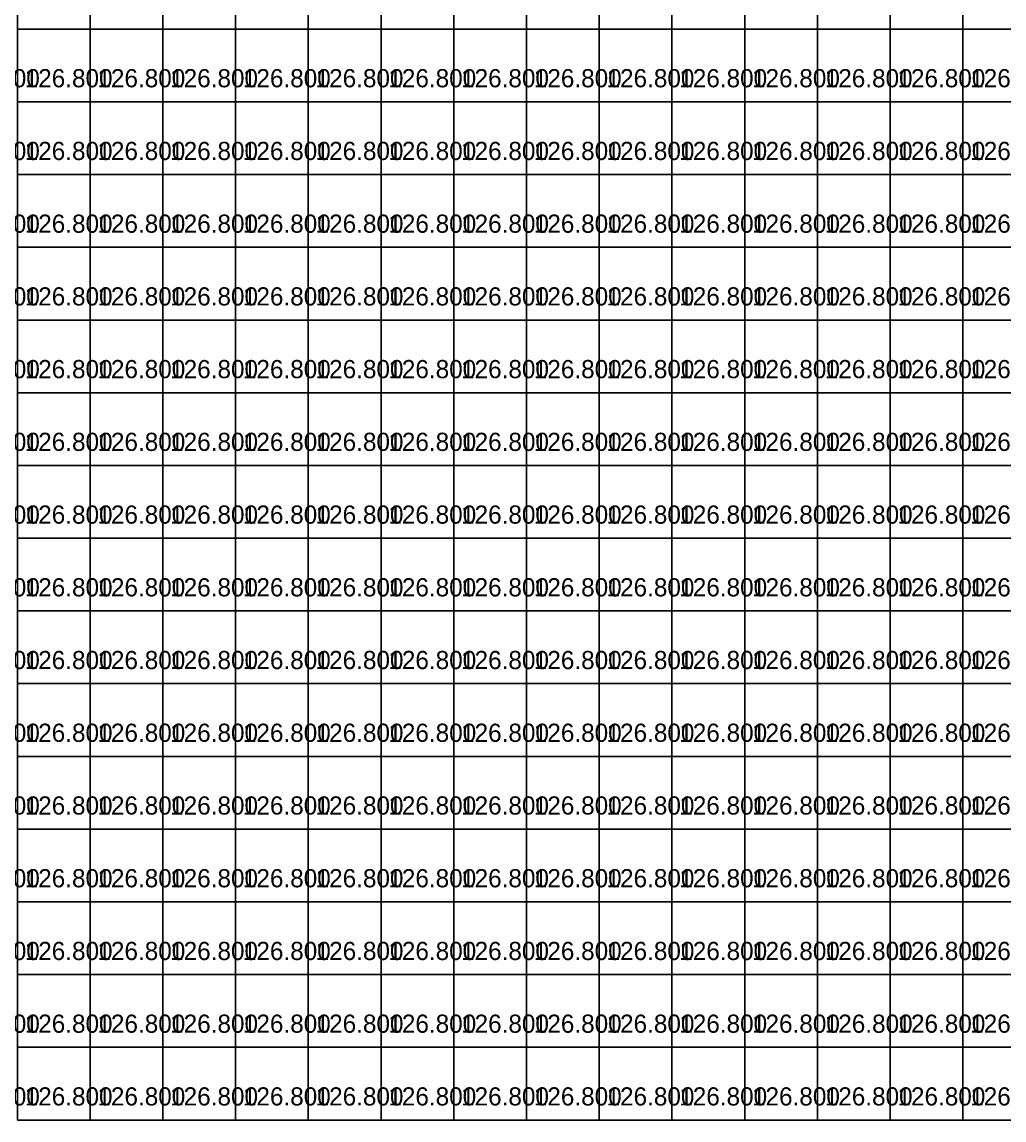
# Model space of a CAD drawing. Header units: metres. Extents: x 287857 to 287978, y 62957 to 63018.
# Drawn here: x 287883.99 to 287897.49, y 62956.83 to 62971.93 of the extents above; entities that cross this region are included whole.
import ezdxf

# ---------------------------------------------------------------- set-up
doc = ezdxf.new("R2010")
doc.units = ezdxf.units.M
doc.layers.add('ARCH-INTERP', color=7, linetype='Continuous', true_color=0x64748b)
doc.layers.add('ARCH-LEVEL-TXT', color=7, linetype='Continuous', true_color=0xa78bfa)

msp = doc.modelspace()

# ---------------------------------------------------------------- linework, layer by layer
at = {"layer": 'ARCH-INTERP'}
for points in [[(287883.925, 62971.831, 126.8), (287884.925, 62971.831, 126.8), (287884.925, 62972.831, 126.8), (287883.925, 62972.831, 126.8), (287883.925, 62971.831, 126.8)], [(287884.925, 62971.831, 126.8), (287885.925, 62971.831, 126.8), (287885.925, 62972.831, 126.8), (287884.925, 62972.831, 126.8), (287884.925, 62971.831, 126.8)], [(287885.925, 62971.831, 126.8), (287886.925, 62971.831, 126.8), (287886.925, 62972.831, 126.8), (287885.925, 62972.831, 126.8), (287885.925, 62971.831, 126.8)], [(287886.925, 62971.831, 126.8), (287887.925, 62971.831, 126.8), (287887.925, 62972.831, 126.8), (287886.925, 62972.831, 126.8), (287886.925, 62971.831, 126.8)], [(287887.925, 62971.831, 126.8), (287888.925, 62971.831, 126.8), (287888.925, 62972.831, 126.8), (287887.925, 62972.831, 126.8), (287887.925, 62971.831, 126.8)], [(287888.925, 62971.831, 126.8), (287889.925, 62971.831, 126.8), (287889.925, 62972.831, 126.8), (287888.925, 62972.831, 126.8), (287888.925, 62971.831, 126.8)], [(287889.925, 62971.831, 126.8), (287890.925, 62971.831, 126.8), (287890.925, 62972.831, 126.8), (287889.925, 62972.831, 126.8), (287889.925, 62971.831, 126.8)], [(287890.925, 62971.831, 126.8), (287891.925, 62971.831, 126.8), (287891.925, 62972.831, 126.8), (287890.925, 62972.831, 126.8), (287890.925, 62971.831, 126.8)], [(287891.925, 62971.831, 126.8), (287892.925, 62971.831, 126.8), (287892.925, 62972.831, 126.8), (287891.925, 62972.831, 126.8), (287891.925, 62971.831, 126.8)], [(287892.925, 62971.831, 126.8), (287893.925, 62971.831, 126.8), (287893.925, 62972.831, 126.8), (287892.925, 62972.831, 126.8), (287892.925, 62971.831, 126.8)], [(287893.925, 62971.831, 126.8), (287894.925, 62971.831, 126.8), (287894.925, 62972.831, 126.8), (287893.925, 62972.831, 126.8), (287893.925, 62971.831, 126.8)], [(287894.925, 62971.831, 126.8), (287895.925, 62971.831, 126.8), (287895.925, 62972.831, 126.8), (287894.925, 62972.831, 126.8), (287894.925, 62971.831, 126.8)], [(287895.925, 62971.831, 126.8), (287896.925, 62971.831, 126.8), (287896.925, 62972.831, 126.8), (287895.925, 62972.831, 126.8), (287895.925, 62971.831, 126.8)], [(287896.925, 62971.831, 126.8), (287897.925, 62971.831, 126.8), (287897.925, 62972.831, 126.8), (287896.925, 62972.831, 126.8), (287896.925, 62971.831, 126.8)], [(287883.925, 62970.831, 126.8), (287884.925, 62970.831, 126.8), (287884.925, 62971.831, 126.8), (287883.925, 62971.831, 126.8), (287883.925, 62970.831, 126.8)], [(287884.925, 62970.831, 126.8), (287885.925, 62970.831, 126.8), (287885.925, 62971.831, 126.8), (287884.925, 62971.831, 126.8), (287884.925, 62970.831, 126.8)], [(287885.925, 62970.831, 126.8), (287886.925, 62970.831, 126.8), (287886.925, 62971.831, 126.8), (287885.925, 62971.831, 126.8), (287885.925, 62970.831, 126.8)], [(287886.925, 62970.831, 126.8), (287887.925, 62970.831, 126.8), (287887.925, 62971.831, 126.8), (287886.925, 62971.831, 126.8), (287886.925, 62970.831, 126.8)], [(287887.925, 62970.831, 126.8), (287888.925, 62970.831, 126.8), (287888.925, 62971.831, 126.8), (287887.925, 62971.831, 126.8), (287887.925, 62970.831, 126.8)], [(287888.925, 62970.831, 126.8), (287889.925, 62970.831, 126.8), (287889.925, 62971.831, 126.8), (287888.925, 62971.831, 126.8), (287888.925, 62970.831, 126.8)], [(287889.925, 62970.831, 126.8), (287890.925, 62970.831, 126.8), (287890.925, 62971.831, 126.8), (287889.925, 62971.831, 126.8), (287889.925, 62970.831, 126.8)], [(287890.925, 62970.831, 126.8), (287891.925, 62970.831, 126.8), (287891.925, 62971.831, 126.8), (287890.925, 62971.831, 126.8), (287890.925, 62970.831, 126.8)], [(287891.925, 62970.831, 126.8), (287892.925, 62970.831, 126.8), (287892.925, 62971.831, 126.8), (287891.925, 62971.831, 126.8), (287891.925, 62970.831, 126.8)], [(287892.925, 62970.831, 126.8), (287893.925, 62970.831, 126.8), (287893.925, 62971.831, 126.8), (287892.925, 62971.831, 126.8), (287892.925, 62970.831, 126.8)], [(287893.925, 62970.831, 126.8), (287894.925, 62970.831, 126.8), (287894.925, 62971.831, 126.8), (287893.925, 62971.831, 126.8), (287893.925, 62970.831, 126.8)], [(287894.925, 62970.831, 126.8), (287895.925, 62970.831, 126.8), (287895.925, 62971.831, 126.8), (287894.925, 62971.831, 126.8), (287894.925, 62970.831, 126.8)], [(287895.925, 62970.831, 126.8), (287896.925, 62970.831, 126.8), (287896.925, 62971.831, 126.8), (287895.925, 62971.831, 126.8), (287895.925, 62970.831, 126.8)], [(287896.925, 62970.831, 126.8), (287897.925, 62970.831, 126.8), (287897.925, 62971.831, 126.8), (287896.925, 62971.831, 126.8), (287896.925, 62970.831, 126.8)], [(287883.925, 62969.831, 126.8), (287884.925, 62969.831, 126.8), (287884.925, 62970.831, 126.8), (287883.925, 62970.831, 126.8), (287883.925, 62969.831, 126.8)], [(287884.925, 62969.831, 126.8), (287885.925, 62969.831, 126.8), (287885.925, 62970.831, 126.8), (287884.925, 62970.831, 126.8), (287884.925, 62969.831, 126.8)], [(287885.925, 62969.831, 126.8), (287886.925, 62969.831, 126.8), (287886.925, 62970.831, 126.8), (287885.925, 62970.831, 126.8), (287885.925, 62969.831, 126.8)], [(287886.925, 62969.831, 126.8), (287887.925, 62969.831, 126.8), (287887.925, 62970.831, 126.8), (287886.925, 62970.831, 126.8), (287886.925, 62969.831, 126.8)], [(287887.925, 62969.831, 126.8), (287888.925, 62969.831, 126.8), (287888.925, 62970.831, 126.8), (287887.925, 62970.831, 126.8), (287887.925, 62969.831, 126.8)], [(287888.925, 62969.831, 126.8), (287889.925, 62969.831, 126.8), (287889.925, 62970.831, 126.8), (287888.925, 62970.831, 126.8), (287888.925, 62969.831, 126.8)], [(287889.925, 62969.831, 126.8), (287890.925, 62969.831, 126.8), (287890.925, 62970.831, 126.8), (287889.925, 62970.831, 126.8), (287889.925, 62969.831, 126.8)], [(287890.925, 62969.831, 126.8), (287891.925, 62969.831, 126.8), (287891.925, 62970.831, 126.8), (287890.925, 62970.831, 126.8), (287890.925, 62969.831, 126.8)], [(287891.925, 62969.831, 126.8), (287892.925, 62969.831, 126.8), (287892.925, 62970.831, 126.8), (287891.925, 62970.831, 126.8), (287891.925, 62969.831, 126.8)], [(287892.925, 62969.831, 126.8), (287893.925, 62969.831, 126.8), (287893.925, 62970.831, 126.8), (287892.925, 62970.831, 126.8), (287892.925, 62969.831, 126.8)], [(287893.925, 62969.831, 126.8), (287894.925, 62969.831, 126.8), (287894.925, 62970.831, 126.8), (287893.925, 62970.831, 126.8), (287893.925, 62969.831, 126.8)], [(287894.925, 62969.831, 126.8), (287895.925, 62969.831, 126.8), (287895.925, 62970.831, 126.8), (287894.925, 62970.831, 126.8), (287894.925, 62969.831, 126.8)], [(287895.925, 62969.831, 126.8), (287896.925, 62969.831, 126.8), (287896.925, 62970.831, 126.8), (287895.925, 62970.831, 126.8), (287895.925, 62969.831, 126.8)], [(287896.925, 62969.831, 126.8), (287897.925, 62969.831, 126.8), (287897.925, 62970.831, 126.8), (287896.925, 62970.831, 126.8), (287896.925, 62969.831, 126.8)], [(287883.925, 62968.831, 126.8), (287884.925, 62968.831, 126.8), (287884.925, 62969.831, 126.8), (287883.925, 62969.831, 126.8), (287883.925, 62968.831, 126.8)], [(287884.925, 62968.831, 126.8), (287885.925, 62968.831, 126.8), (287885.925, 62969.831, 126.8), (287884.925, 62969.831, 126.8), (287884.925, 62968.831, 126.8)], [(287885.925, 62968.831, 126.8), (287886.925, 62968.831, 126.8), (287886.925, 62969.831, 126.8), (287885.925, 62969.831, 126.8), (287885.925, 62968.831, 126.8)], [(287886.925, 62968.831, 126.8), (287887.925, 62968.831, 126.8), (287887.925, 62969.831, 126.8), (287886.925, 62969.831, 126.8), (287886.925, 62968.831, 126.8)], [(287887.925, 62968.831, 126.8), (287888.925, 62968.831, 126.8), (287888.925, 62969.831, 126.8), (287887.925, 62969.831, 126.8), (287887.925, 62968.831, 126.8)], [(287888.925, 62968.831, 126.8), (287889.925, 62968.831, 126.8), (287889.925, 62969.831, 126.8), (287888.925, 62969.831, 126.8), (287888.925, 62968.831, 126.8)], [(287889.925, 62968.831, 126.8), (287890.925, 62968.831, 126.8), (287890.925, 62969.831, 126.8), (287889.925, 62969.831, 126.8), (287889.925, 62968.831, 126.8)], [(287890.925, 62968.831, 126.8), (287891.925, 62968.831, 126.8), (287891.925, 62969.831, 126.8), (287890.925, 62969.831, 126.8), (287890.925, 62968.831, 126.8)], [(287891.925, 62968.831, 126.8), (287892.925, 62968.831, 126.8), (287892.925, 62969.831, 126.8), (287891.925, 62969.831, 126.8), (287891.925, 62968.831, 126.8)], [(287892.925, 62968.831, 126.8), (287893.925, 62968.831, 126.8), (287893.925, 62969.831, 126.8), (287892.925, 62969.831, 126.8), (287892.925, 62968.831, 126.8)], [(287893.925, 62968.831, 126.8), (287894.925, 62968.831, 126.8), (287894.925, 62969.831, 126.8), (287893.925, 62969.831, 126.8), (287893.925, 62968.831, 126.8)], [(287894.925, 62968.831, 126.8), (287895.925, 62968.831, 126.8), (287895.925, 62969.831, 126.8), (287894.925, 62969.831, 126.8), (287894.925, 62968.831, 126.8)], [(287895.925, 62968.831, 126.8), (287896.925, 62968.831, 126.8), (287896.925, 62969.831, 126.8), (287895.925, 62969.831, 126.8), (287895.925, 62968.831, 126.8)], [(287896.925, 62968.831, 126.8), (287897.925, 62968.831, 126.8), (287897.925, 62969.831, 126.8), (287896.925, 62969.831, 126.8), (287896.925, 62968.831, 126.8)], [(287883.925, 62967.831, 126.8), (287884.925, 62967.831, 126.8), (287884.925, 62968.831, 126.8), (287883.925, 62968.831, 126.8), (287883.925, 62967.831, 126.8)], [(287884.925, 62967.831, 126.8), (287885.925, 62967.831, 126.8), (287885.925, 62968.831, 126.8), (287884.925, 62968.831, 126.8), (287884.925, 62967.831, 126.8)], [(287885.925, 62967.831, 126.8), (287886.925, 62967.831, 126.8), (287886.925, 62968.831, 126.8), (287885.925, 62968.831, 126.8), (287885.925, 62967.831, 126.8)], [(287886.925, 62967.831, 126.8), (287887.925, 62967.831, 126.8), (287887.925, 62968.831, 126.8), (287886.925, 62968.831, 126.8), (287886.925, 62967.831, 126.8)], [(287887.925, 62967.831, 126.8), (287888.925, 62967.831, 126.8), (287888.925, 62968.831, 126.8), (287887.925, 62968.831, 126.8), (287887.925, 62967.831, 126.8)], [(287888.925, 62967.831, 126.8), (287889.925, 62967.831, 126.8), (287889.925, 62968.831, 126.8), (287888.925, 62968.831, 126.8), (287888.925, 62967.831, 126.8)], [(287889.925, 62967.831, 126.8), (287890.925, 62967.831, 126.8), (287890.925, 62968.831, 126.8), (287889.925, 62968.831, 126.8), (287889.925, 62967.831, 126.8)], [(287890.925, 62967.831, 126.8), (287891.925, 62967.831, 126.8), (287891.925, 62968.831, 126.8), (287890.925, 62968.831, 126.8), (287890.925, 62967.831, 126.8)], [(287891.925, 62967.831, 126.8), (287892.925, 62967.831, 126.8), (287892.925, 62968.831, 126.8), (287891.925, 62968.831, 126.8), (287891.925, 62967.831, 126.8)], [(287892.925, 62967.831, 126.8), (287893.925, 62967.831, 126.8), (287893.925, 62968.831, 126.8), (287892.925, 62968.831, 126.8), (287892.925, 62967.831, 126.8)], [(287893.925, 62967.831, 126.8), (287894.925, 62967.831, 126.8), (287894.925, 62968.831, 126.8), (287893.925, 62968.831, 126.8), (287893.925, 62967.831, 126.8)], [(287894.925, 62967.831, 126.8), (287895.925, 62967.831, 126.8), (287895.925, 62968.831, 126.8), (287894.925, 62968.831, 126.8), (287894.925, 62967.831, 126.8)], [(287895.925, 62967.831, 126.8), (287896.925, 62967.831, 126.8), (287896.925, 62968.831, 126.8), (287895.925, 62968.831, 126.8), (287895.925, 62967.831, 126.8)], [(287896.925, 62967.831, 126.8), (287897.925, 62967.831, 126.8), (287897.925, 62968.831, 126.8), (287896.925, 62968.831, 126.8), (287896.925, 62967.831, 126.8)], [(287883.925, 62966.831, 126.8), (287884.925, 62966.831, 126.8), (287884.925, 62967.831, 126.8), (287883.925, 62967.831, 126.8), (287883.925, 62966.831, 126.8)], [(287884.925, 62966.831, 126.8), (287885.925, 62966.831, 126.8), (287885.925, 62967.831, 126.8), (287884.925, 62967.831, 126.8), (287884.925, 62966.831, 126.8)], [(287885.925, 62966.831, 126.8), (287886.925, 62966.831, 126.8), (287886.925, 62967.831, 126.8), (287885.925, 62967.831, 126.8), (287885.925, 62966.831, 126.8)], [(287886.925, 62966.831, 126.8), (287887.925, 62966.831, 126.8), (287887.925, 62967.831, 126.8), (287886.925, 62967.831, 126.8), (287886.925, 62966.831, 126.8)], [(287887.925, 62966.831, 126.8), (287888.925, 62966.831, 126.8), (287888.925, 62967.831, 126.8), (287887.925, 62967.831, 126.8), (287887.925, 62966.831, 126.8)], [(287888.925, 62966.831, 126.8), (287889.925, 62966.831, 126.8), (287889.925, 62967.831, 126.8), (287888.925, 62967.831, 126.8), (287888.925, 62966.831, 126.8)], [(287889.925, 62966.831, 126.8), (287890.925, 62966.831, 126.8), (287890.925, 62967.831, 126.8), (287889.925, 62967.831, 126.8), (287889.925, 62966.831, 126.8)], [(287890.925, 62966.831, 126.8), (287891.925, 62966.831, 126.8), (287891.925, 62967.831, 126.8), (287890.925, 62967.831, 126.8), (287890.925, 62966.831, 126.8)], [(287891.925, 62966.831, 126.8), (287892.925, 62966.831, 126.8), (287892.925, 62967.831, 126.8), (287891.925, 62967.831, 126.8), (287891.925, 62966.831, 126.8)], [(287892.925, 62966.831, 126.8), (287893.925, 62966.831, 126.8), (287893.925, 62967.831, 126.8), (287892.925, 62967.831, 126.8), (287892.925, 62966.831, 126.8)], [(287893.925, 62966.831, 126.8), (287894.925, 62966.831, 126.8), (287894.925, 62967.831, 126.8), (287893.925, 62967.831, 126.8), (287893.925, 62966.831, 126.8)], [(287894.925, 62966.831, 126.8), (287895.925, 62966.831, 126.8), (287895.925, 62967.831, 126.8), (287894.925, 62967.831, 126.8), (287894.925, 62966.831, 126.8)], [(287895.925, 62966.831, 126.8), (287896.925, 62966.831, 126.8), (287896.925, 62967.831, 126.8), (287895.925, 62967.831, 126.8), (287895.925, 62966.831, 126.8)], [(287896.925, 62966.831, 126.8), (287897.925, 62966.831, 126.8), (287897.925, 62967.831, 126.8), (287896.925, 62967.831, 126.8), (287896.925, 62966.831, 126.8)], [(287883.925, 62965.831, 126.8), (287884.925, 62965.831, 126.8), (287884.925, 62966.831, 126.8), (287883.925, 62966.831, 126.8), (287883.925, 62965.831, 126.8)], [(287884.925, 62965.831, 126.8), (287885.925, 62965.831, 126.8), (287885.925, 62966.831, 126.8), (287884.925, 62966.831, 126.8), (287884.925, 62965.831, 126.8)], [(287885.925, 62965.831, 126.8), (287886.925, 62965.831, 126.8), (287886.925, 62966.831, 126.8), (287885.925, 62966.831, 126.8), (287885.925, 62965.831, 126.8)], [(287886.925, 62965.831, 126.8), (287887.925, 62965.831, 126.8), (287887.925, 62966.831, 126.8), (287886.925, 62966.831, 126.8), (287886.925, 62965.831, 126.8)], [(287887.925, 62965.831, 126.8), (287888.925, 62965.831, 126.8), (287888.925, 62966.831, 126.8), (287887.925, 62966.831, 126.8), (287887.925, 62965.831, 126.8)], [(287888.925, 62965.831, 126.8), (287889.925, 62965.831, 126.8), (287889.925, 62966.831, 126.8), (287888.925, 62966.831, 126.8), (287888.925, 62965.831, 126.8)], [(287889.925, 62965.831, 126.8), (287890.925, 62965.831, 126.8), (287890.925, 62966.831, 126.8), (287889.925, 62966.831, 126.8), (287889.925, 62965.831, 126.8)], [(287890.925, 62965.831, 126.8), (287891.925, 62965.831, 126.8), (287891.925, 62966.831, 126.8), (287890.925, 62966.831, 126.8), (287890.925, 62965.831, 126.8)], [(287891.925, 62965.831, 126.8), (287892.925, 62965.831, 126.8), (287892.925, 62966.831, 126.8), (287891.925, 62966.831, 126.8), (287891.925, 62965.831, 126.8)], [(287892.925, 62965.831, 126.8), (287893.925, 62965.831, 126.8), (287893.925, 62966.831, 126.8), (287892.925, 62966.831, 126.8), (287892.925, 62965.831, 126.8)], [(287893.925, 62965.831, 126.8), (287894.925, 62965.831, 126.8), (287894.925, 62966.831, 126.8), (287893.925, 62966.831, 126.8), (287893.925, 62965.831, 126.8)], [(287894.925, 62965.831, 126.8), (287895.925, 62965.831, 126.8), (287895.925, 62966.831, 126.8), (287894.925, 62966.831, 126.8), (287894.925, 62965.831, 126.8)], [(287895.925, 62965.831, 126.8), (287896.925, 62965.831, 126.8), (287896.925, 62966.831, 126.8), (287895.925, 62966.831, 126.8), (287895.925, 62965.831, 126.8)], [(287896.925, 62965.831, 126.8), (287897.925, 62965.831, 126.8), (287897.925, 62966.831, 126.8), (287896.925, 62966.831, 126.8), (287896.925, 62965.831, 126.8)], [(287883.925, 62964.831, 126.8), (287884.925, 62964.831, 126.8), (287884.925, 62965.831, 126.8), (287883.925, 62965.831, 126.8), (287883.925, 62964.831, 126.8)], [(287884.925, 62964.831, 126.8), (287885.925, 62964.831, 126.8), (287885.925, 62965.831, 126.8), (287884.925, 62965.831, 126.8), (287884.925, 62964.831, 126.8)], [(287885.925, 62964.831, 126.8), (287886.925, 62964.831, 126.8), (287886.925, 62965.831, 126.8), (287885.925, 62965.831, 126.8), (287885.925, 62964.831, 126.8)], [(287886.925, 62964.831, 126.8), (287887.925, 62964.831, 126.8), (287887.925, 62965.831, 126.8), (287886.925, 62965.831, 126.8), (287886.925, 62964.831, 126.8)], [(287887.925, 62964.831, 126.8), (287888.925, 62964.831, 126.8), (287888.925, 62965.831, 126.8), (287887.925, 62965.831, 126.8), (287887.925, 62964.831, 126.8)], [(287888.925, 62964.831, 126.8), (287889.925, 62964.831, 126.8), (287889.925, 62965.831, 126.8), (287888.925, 62965.831, 126.8), (287888.925, 62964.831, 126.8)], [(287889.925, 62964.831, 126.8), (287890.925, 62964.831, 126.8), (287890.925, 62965.831, 126.8), (287889.925, 62965.831, 126.8), (287889.925, 62964.831, 126.8)], [(287890.925, 62964.831, 126.8), (287891.925, 62964.831, 126.8), (287891.925, 62965.831, 126.8), (287890.925, 62965.831, 126.8), (287890.925, 62964.831, 126.8)], [(287891.925, 62964.831, 126.8), (287892.925, 62964.831, 126.8), (287892.925, 62965.831, 126.8), (287891.925, 62965.831, 126.8), (287891.925, 62964.831, 126.8)], [(287892.925, 62964.831, 126.8), (287893.925, 62964.831, 126.8), (287893.925, 62965.831, 126.8), (287892.925, 62965.831, 126.8), (287892.925, 62964.831, 126.8)], [(287893.925, 62964.831, 126.8), (287894.925, 62964.831, 126.8), (287894.925, 62965.831, 126.8), (287893.925, 62965.831, 126.8), (287893.925, 62964.831, 126.8)], [(287894.925, 62964.831, 126.8), (287895.925, 62964.831, 126.8), (287895.925, 62965.831, 126.8), (287894.925, 62965.831, 126.8), (287894.925, 62964.831, 126.8)], [(287895.925, 62964.831, 126.8), (287896.925, 62964.831, 126.8), (287896.925, 62965.831, 126.8), (287895.925, 62965.831, 126.8), (287895.925, 62964.831, 126.8)], [(287896.925, 62964.831, 126.8), (287897.925, 62964.831, 126.8), (287897.925, 62965.831, 126.8), (287896.925, 62965.831, 126.8), (287896.925, 62964.831, 126.8)], [(287883.925, 62963.831, 126.8), (287884.925, 62963.831, 126.8), (287884.925, 62964.831, 126.8), (287883.925, 62964.831, 126.8), (287883.925, 62963.831, 126.8)], [(287884.925, 62963.831, 126.8), (287885.925, 62963.831, 126.8), (287885.925, 62964.831, 126.8), (287884.925, 62964.831, 126.8), (287884.925, 62963.831, 126.8)], [(287885.925, 62963.831, 126.8), (287886.925, 62963.831, 126.8), (287886.925, 62964.831, 126.8), (287885.925, 62964.831, 126.8), (287885.925, 62963.831, 126.8)], [(287886.925, 62963.831, 126.8), (287887.925, 62963.831, 126.8), (287887.925, 62964.831, 126.8), (287886.925, 62964.831, 126.8), (287886.925, 62963.831, 126.8)], [(287887.925, 62963.831, 126.8), (287888.925, 62963.831, 126.8), (287888.925, 62964.831, 126.8), (287887.925, 62964.831, 126.8), (287887.925, 62963.831, 126.8)], [(287888.925, 62963.831, 126.8), (287889.925, 62963.831, 126.8), (287889.925, 62964.831, 126.8), (287888.925, 62964.831, 126.8), (287888.925, 62963.831, 126.8)], [(287889.925, 62963.831, 126.8), (287890.925, 62963.831, 126.8), (287890.925, 62964.831, 126.8), (287889.925, 62964.831, 126.8), (287889.925, 62963.831, 126.8)], [(287890.925, 62963.831, 126.8), (287891.925, 62963.831, 126.8), (287891.925, 62964.831, 126.8), (287890.925, 62964.831, 126.8), (287890.925, 62963.831, 126.8)], [(287891.925, 62963.831, 126.8), (287892.925, 62963.831, 126.8), (287892.925, 62964.831, 126.8), (287891.925, 62964.831, 126.8), (287891.925, 62963.831, 126.8)], [(287892.925, 62963.831, 126.8), (287893.925, 62963.831, 126.8), (287893.925, 62964.831, 126.8), (287892.925, 62964.831, 126.8), (287892.925, 62963.831, 126.8)], [(287893.925, 62963.831, 126.8), (287894.925, 62963.831, 126.8), (287894.925, 62964.831, 126.8), (287893.925, 62964.831, 126.8), (287893.925, 62963.831, 126.8)], [(287894.925, 62963.831, 126.8), (287895.925, 62963.831, 126.8), (287895.925, 62964.831, 126.8), (287894.925, 62964.831, 126.8), (287894.925, 62963.831, 126.8)], [(287895.925, 62963.831, 126.8), (287896.925, 62963.831, 126.8), (287896.925, 62964.831, 126.8), (287895.925, 62964.831, 126.8), (287895.925, 62963.831, 126.8)], [(287896.925, 62963.831, 126.8), (287897.925, 62963.831, 126.8), (287897.925, 62964.831, 126.8), (287896.925, 62964.831, 126.8), (287896.925, 62963.831, 126.8)], [(287883.925, 62962.831, 126.8), (287884.925, 62962.831, 126.8), (287884.925, 62963.831, 126.8), (287883.925, 62963.831, 126.8), (287883.925, 62962.831, 126.8)], [(287884.925, 62962.831, 126.8), (287885.925, 62962.831, 126.8), (287885.925, 62963.831, 126.8), (287884.925, 62963.831, 126.8), (287884.925, 62962.831, 126.8)], [(287885.925, 62962.831, 126.8), (287886.925, 62962.831, 126.8), (287886.925, 62963.831, 126.8), (287885.925, 62963.831, 126.8), (287885.925, 62962.831, 126.8)], [(287886.925, 62962.831, 126.8), (287887.925, 62962.831, 126.8), (287887.925, 62963.831, 126.8), (287886.925, 62963.831, 126.8), (287886.925, 62962.831, 126.8)], [(287887.925, 62962.831, 126.8), (287888.925, 62962.831, 126.8), (287888.925, 62963.831, 126.8), (287887.925, 62963.831, 126.8), (287887.925, 62962.831, 126.8)], [(287888.925, 62962.831, 126.8), (287889.925, 62962.831, 126.8), (287889.925, 62963.831, 126.8), (287888.925, 62963.831, 126.8), (287888.925, 62962.831, 126.8)], [(287889.925, 62962.831, 126.8), (287890.925, 62962.831, 126.8), (287890.925, 62963.831, 126.8), (287889.925, 62963.831, 126.8), (287889.925, 62962.831, 126.8)], [(287890.925, 62962.831, 126.8), (287891.925, 62962.831, 126.8), (287891.925, 62963.831, 126.8), (287890.925, 62963.831, 126.8), (287890.925, 62962.831, 126.8)], [(287891.925, 62962.831, 126.8), (287892.925, 62962.831, 126.8), (287892.925, 62963.831, 126.8), (287891.925, 62963.831, 126.8), (287891.925, 62962.831, 126.8)], [(287892.925, 62962.831, 126.8), (287893.925, 62962.831, 126.8), (287893.925, 62963.831, 126.8), (287892.925, 62963.831, 126.8), (287892.925, 62962.831, 126.8)], [(287893.925, 62962.831, 126.8), (287894.925, 62962.831, 126.8), (287894.925, 62963.831, 126.8), (287893.925, 62963.831, 126.8), (287893.925, 62962.831, 126.8)], [(287894.925, 62962.831, 126.8), (287895.925, 62962.831, 126.8), (287895.925, 62963.831, 126.8), (287894.925, 62963.831, 126.8), (287894.925, 62962.831, 126.8)], [(287895.925, 62962.831, 126.8), (287896.925, 62962.831, 126.8), (287896.925, 62963.831, 126.8), (287895.925, 62963.831, 126.8), (287895.925, 62962.831, 126.8)], [(287896.925, 62962.831, 126.8), (287897.925, 62962.831, 126.8), (287897.925, 62963.831, 126.8), (287896.925, 62963.831, 126.8), (287896.925, 62962.831, 126.8)], [(287883.925, 62961.831, 126.8), (287884.925, 62961.831, 126.8), (287884.925, 62962.831, 126.8), (287883.925, 62962.831, 126.8), (287883.925, 62961.831, 126.8)], [(287884.925, 62961.831, 126.8), (287885.925, 62961.831, 126.8), (287885.925, 62962.831, 126.8), (287884.925, 62962.831, 126.8), (287884.925, 62961.831, 126.8)], [(287885.925, 62961.831, 126.8), (287886.925, 62961.831, 126.8), (287886.925, 62962.831, 126.8), (287885.925, 62962.831, 126.8), (287885.925, 62961.831, 126.8)], [(287886.925, 62961.831, 126.8), (287887.925, 62961.831, 126.8), (287887.925, 62962.831, 126.8), (287886.925, 62962.831, 126.8), (287886.925, 62961.831, 126.8)], [(287887.925, 62961.831, 126.8), (287888.925, 62961.831, 126.8), (287888.925, 62962.831, 126.8), (287887.925, 62962.831, 126.8), (287887.925, 62961.831, 126.8)], [(287888.925, 62961.831, 126.8), (287889.925, 62961.831, 126.8), (287889.925, 62962.831, 126.8), (287888.925, 62962.831, 126.8), (287888.925, 62961.831, 126.8)], [(287889.925, 62961.831, 126.8), (287890.925, 62961.831, 126.8), (287890.925, 62962.831, 126.8), (287889.925, 62962.831, 126.8), (287889.925, 62961.831, 126.8)], [(287890.925, 62961.831, 126.8), (287891.925, 62961.831, 126.8), (287891.925, 62962.831, 126.8), (287890.925, 62962.831, 126.8), (287890.925, 62961.831, 126.8)], [(287891.925, 62961.831, 126.8), (287892.925, 62961.831, 126.8), (287892.925, 62962.831, 126.8), (287891.925, 62962.831, 126.8), (287891.925, 62961.831, 126.8)], [(287892.925, 62961.831, 126.8), (287893.925, 62961.831, 126.8), (287893.925, 62962.831, 126.8), (287892.925, 62962.831, 126.8), (287892.925, 62961.831, 126.8)], [(287893.925, 62961.831, 126.8), (287894.925, 62961.831, 126.8), (287894.925, 62962.831, 126.8), (287893.925, 62962.831, 126.8), (287893.925, 62961.831, 126.8)], [(287894.925, 62961.831, 126.8), (287895.925, 62961.831, 126.8), (287895.925, 62962.831, 126.8), (287894.925, 62962.831, 126.8), (287894.925, 62961.831, 126.8)], [(287895.925, 62961.831, 126.8), (287896.925, 62961.831, 126.8), (287896.925, 62962.831, 126.8), (287895.925, 62962.831, 126.8), (287895.925, 62961.831, 126.8)], [(287896.925, 62961.831, 126.8), (287897.925, 62961.831, 126.8), (287897.925, 62962.831, 126.8), (287896.925, 62962.831, 126.8), (287896.925, 62961.831, 126.8)], [(287883.925, 62960.831, 126.8), (287884.925, 62960.831, 126.8), (287884.925, 62961.831, 126.8), (287883.925, 62961.831, 126.8), (287883.925, 62960.831, 126.8)], [(287884.925, 62960.831, 126.8), (287885.925, 62960.831, 126.8), (287885.925, 62961.831, 126.8), (287884.925, 62961.831, 126.8), (287884.925, 62960.831, 126.8)], [(287885.925, 62960.831, 126.8), (287886.925, 62960.831, 126.8), (287886.925, 62961.831, 126.8), (287885.925, 62961.831, 126.8), (287885.925, 62960.831, 126.8)], [(287886.925, 62960.831, 126.8), (287887.925, 62960.831, 126.8), (287887.925, 62961.831, 126.8), (287886.925, 62961.831, 126.8), (287886.925, 62960.831, 126.8)], [(287887.925, 62960.831, 126.8), (287888.925, 62960.831, 126.8), (287888.925, 62961.831, 126.8), (287887.925, 62961.831, 126.8), (287887.925, 62960.831, 126.8)], [(287888.925, 62960.831, 126.8), (287889.925, 62960.831, 126.8), (287889.925, 62961.831, 126.8), (287888.925, 62961.831, 126.8), (287888.925, 62960.831, 126.8)], [(287889.925, 62960.831, 126.8), (287890.925, 62960.831, 126.8), (287890.925, 62961.831, 126.8), (287889.925, 62961.831, 126.8), (287889.925, 62960.831, 126.8)], [(287890.925, 62960.831, 126.8), (287891.925, 62960.831, 126.8), (287891.925, 62961.831, 126.8), (287890.925, 62961.831, 126.8), (287890.925, 62960.831, 126.8)], [(287891.925, 62960.831, 126.8), (287892.925, 62960.831, 126.8), (287892.925, 62961.831, 126.8), (287891.925, 62961.831, 126.8), (287891.925, 62960.831, 126.8)], [(287892.925, 62960.831, 126.8), (287893.925, 62960.831, 126.8), (287893.925, 62961.831, 126.8), (287892.925, 62961.831, 126.8), (287892.925, 62960.831, 126.8)], [(287893.925, 62960.831, 126.8), (287894.925, 62960.831, 126.8), (287894.925, 62961.831, 126.8), (287893.925, 62961.831, 126.8), (287893.925, 62960.831, 126.8)], [(287894.925, 62960.831, 126.8), (287895.925, 62960.831, 126.8), (287895.925, 62961.831, 126.8), (287894.925, 62961.831, 126.8), (287894.925, 62960.831, 126.8)], [(287895.925, 62960.831, 126.8), (287896.925, 62960.831, 126.8), (287896.925, 62961.831, 126.8), (287895.925, 62961.831, 126.8), (287895.925, 62960.831, 126.8)], [(287896.925, 62960.831, 126.8), (287897.925, 62960.831, 126.8), (287897.925, 62961.831, 126.8), (287896.925, 62961.831, 126.8), (287896.925, 62960.831, 126.8)], [(287883.925, 62959.831, 126.8), (287884.925, 62959.831, 126.8), (287884.925, 62960.831, 126.8), (287883.925, 62960.831, 126.8), (287883.925, 62959.831, 126.8)], [(287884.925, 62959.831, 126.8), (287885.925, 62959.831, 126.8), (287885.925, 62960.831, 126.8), (287884.925, 62960.831, 126.8), (287884.925, 62959.831, 126.8)], [(287885.925, 62959.831, 126.8), (287886.925, 62959.831, 126.8), (287886.925, 62960.831, 126.8), (287885.925, 62960.831, 126.8), (287885.925, 62959.831, 126.8)], [(287886.925, 62959.831, 126.8), (287887.925, 62959.831, 126.8), (287887.925, 62960.831, 126.8), (287886.925, 62960.831, 126.8), (287886.925, 62959.831, 126.8)], [(287887.925, 62959.831, 126.8), (287888.925, 62959.831, 126.8), (287888.925, 62960.831, 126.8), (287887.925, 62960.831, 126.8), (287887.925, 62959.831, 126.8)], [(287888.925, 62959.831, 126.8), (287889.925, 62959.831, 126.8), (287889.925, 62960.831, 126.8), (287888.925, 62960.831, 126.8), (287888.925, 62959.831, 126.8)], [(287889.925, 62959.831, 126.8), (287890.925, 62959.831, 126.8), (287890.925, 62960.831, 126.8), (287889.925, 62960.831, 126.8), (287889.925, 62959.831, 126.8)], [(287890.925, 62959.831, 126.8), (287891.925, 62959.831, 126.8), (287891.925, 62960.831, 126.8), (287890.925, 62960.831, 126.8), (287890.925, 62959.831, 126.8)], [(287891.925, 62959.831, 126.8), (287892.925, 62959.831, 126.8), (287892.925, 62960.831, 126.8), (287891.925, 62960.831, 126.8), (287891.925, 62959.831, 126.8)], [(287892.925, 62959.831, 126.8), (287893.925, 62959.831, 126.8), (287893.925, 62960.831, 126.8), (287892.925, 62960.831, 126.8), (287892.925, 62959.831, 126.8)], [(287893.925, 62959.831, 126.8), (287894.925, 62959.831, 126.8), (287894.925, 62960.831, 126.8), (287893.925, 62960.831, 126.8), (287893.925, 62959.831, 126.8)], [(287894.925, 62959.831, 126.8), (287895.925, 62959.831, 126.8), (287895.925, 62960.831, 126.8), (287894.925, 62960.831, 126.8), (287894.925, 62959.831, 126.8)], [(287895.925, 62959.831, 126.8), (287896.925, 62959.831, 126.8), (287896.925, 62960.831, 126.8), (287895.925, 62960.831, 126.8), (287895.925, 62959.831, 126.8)], [(287896.925, 62959.831, 126.8), (287897.925, 62959.831, 126.8), (287897.925, 62960.831, 126.8), (287896.925, 62960.831, 126.8), (287896.925, 62959.831, 126.8)], [(287883.925, 62958.831, 126.8), (287884.925, 62958.831, 126.8), (287884.925, 62959.831, 126.8), (287883.925, 62959.831, 126.8), (287883.925, 62958.831, 126.8)], [(287884.925, 62958.831, 126.8), (287885.925, 62958.831, 126.8), (287885.925, 62959.831, 126.8), (287884.925, 62959.831, 126.8), (287884.925, 62958.831, 126.8)], [(287885.925, 62958.831, 126.8), (287886.925, 62958.831, 126.8), (287886.925, 62959.831, 126.8), (287885.925, 62959.831, 126.8), (287885.925, 62958.831, 126.8)], [(287886.925, 62958.831, 126.8), (287887.925, 62958.831, 126.8), (287887.925, 62959.831, 126.8), (287886.925, 62959.831, 126.8), (287886.925, 62958.831, 126.8)], [(287887.925, 62958.831, 126.8), (287888.925, 62958.831, 126.8), (287888.925, 62959.831, 126.8), (287887.925, 62959.831, 126.8), (287887.925, 62958.831, 126.8)], [(287888.925, 62958.831, 126.8), (287889.925, 62958.831, 126.8), (287889.925, 62959.831, 126.8), (287888.925, 62959.831, 126.8), (287888.925, 62958.831, 126.8)], [(287889.925, 62958.831, 126.8), (287890.925, 62958.831, 126.8), (287890.925, 62959.831, 126.8), (287889.925, 62959.831, 126.8), (287889.925, 62958.831, 126.8)], [(287890.925, 62958.831, 126.8), (287891.925, 62958.831, 126.8), (287891.925, 62959.831, 126.8), (287890.925, 62959.831, 126.8), (287890.925, 62958.831, 126.8)], [(287891.925, 62958.831, 126.8), (287892.925, 62958.831, 126.8), (287892.925, 62959.831, 126.8), (287891.925, 62959.831, 126.8), (287891.925, 62958.831, 126.8)], [(287892.925, 62958.831, 126.8), (287893.925, 62958.831, 126.8), (287893.925, 62959.831, 126.8), (287892.925, 62959.831, 126.8), (287892.925, 62958.831, 126.8)], [(287893.925, 62958.831, 126.8), (287894.925, 62958.831, 126.8), (287894.925, 62959.831, 126.8), (287893.925, 62959.831, 126.8), (287893.925, 62958.831, 126.8)], [(287894.925, 62958.831, 126.8), (287895.925, 62958.831, 126.8), (287895.925, 62959.831, 126.8), (287894.925, 62959.831, 126.8), (287894.925, 62958.831, 126.8)], [(287895.925, 62958.831, 126.8), (287896.925, 62958.831, 126.8), (287896.925, 62959.831, 126.8), (287895.925, 62959.831, 126.8), (287895.925, 62958.831, 126.8)], [(287896.925, 62958.831, 126.8), (287897.925, 62958.831, 126.8), (287897.925, 62959.831, 126.8), (287896.925, 62959.831, 126.8), (287896.925, 62958.831, 126.8)], [(287883.925, 62957.831, 126.8), (287884.925, 62957.831, 126.8), (287884.925, 62958.831, 126.8), (287883.925, 62958.831, 126.8), (287883.925, 62957.831, 126.8)], [(287884.925, 62957.831, 126.8), (287885.925, 62957.831, 126.8), (287885.925, 62958.831, 126.8), (287884.925, 62958.831, 126.8), (287884.925, 62957.831, 126.8)], [(287885.925, 62957.831, 126.8), (287886.925, 62957.831, 126.8), (287886.925, 62958.831, 126.8), (287885.925, 62958.831, 126.8), (287885.925, 62957.831, 126.8)], [(287886.925, 62957.831, 126.8), (287887.925, 62957.831, 126.8), (287887.925, 62958.831, 126.8), (287886.925, 62958.831, 126.8), (287886.925, 62957.831, 126.8)], [(287887.925, 62957.831, 126.8), (287888.925, 62957.831, 126.8), (287888.925, 62958.831, 126.8), (287887.925, 62958.831, 126.8), (287887.925, 62957.831, 126.8)], [(287888.925, 62957.831, 126.8), (287889.925, 62957.831, 126.8), (287889.925, 62958.831, 126.8), (287888.925, 62958.831, 126.8), (287888.925, 62957.831, 126.8)], [(287889.925, 62957.831, 126.8), (287890.925, 62957.831, 126.8), (287890.925, 62958.831, 126.8), (287889.925, 62958.831, 126.8), (287889.925, 62957.831, 126.8)], [(287890.925, 62957.831, 126.8), (287891.925, 62957.831, 126.8), (287891.925, 62958.831, 126.8), (287890.925, 62958.831, 126.8), (287890.925, 62957.831, 126.8)], [(287891.925, 62957.831, 126.8), (287892.925, 62957.831, 126.8), (287892.925, 62958.831, 126.8), (287891.925, 62958.831, 126.8), (287891.925, 62957.831, 126.8)], [(287892.925, 62957.831, 126.8), (287893.925, 62957.831, 126.8), (287893.925, 62958.831, 126.8), (287892.925, 62958.831, 126.8), (287892.925, 62957.831, 126.8)], [(287893.925, 62957.831, 126.8), (287894.925, 62957.831, 126.8), (287894.925, 62958.831, 126.8), (287893.925, 62958.831, 126.8), (287893.925, 62957.831, 126.8)], [(287894.925, 62957.831, 126.8), (287895.925, 62957.831, 126.8), (287895.925, 62958.831, 126.8), (287894.925, 62958.831, 126.8), (287894.925, 62957.831, 126.8)], [(287895.925, 62957.831, 126.8), (287896.925, 62957.831, 126.8), (287896.925, 62958.831, 126.8), (287895.925, 62958.831, 126.8), (287895.925, 62957.831, 126.8)], [(287896.925, 62957.831, 126.8), (287897.925, 62957.831, 126.8), (287897.925, 62958.831, 126.8), (287896.925, 62958.831, 126.8), (287896.925, 62957.831, 126.8)], [(287883.925, 62956.831, 126.8), (287884.925, 62956.831, 126.8), (287884.925, 62957.831, 126.8), (287883.925, 62957.831, 126.8), (287883.925, 62956.831, 126.8)], [(287884.925, 62956.831, 126.8), (287885.925, 62956.831, 126.8), (287885.925, 62957.831, 126.8), (287884.925, 62957.831, 126.8), (287884.925, 62956.831, 126.8)], [(287885.925, 62956.831, 126.8), (287886.925, 62956.831, 126.8), (287886.925, 62957.831, 126.8), (287885.925, 62957.831, 126.8), (287885.925, 62956.831, 126.8)], [(287886.925, 62956.831, 126.8), (287887.925, 62956.831, 126.8), (287887.925, 62957.831, 126.8), (287886.925, 62957.831, 126.8), (287886.925, 62956.831, 126.8)], [(287887.925, 62956.831, 126.8), (287888.925, 62956.831, 126.8), (287888.925, 62957.831, 126.8), (287887.925, 62957.831, 126.8), (287887.925, 62956.831, 126.8)], [(287888.925, 62956.831, 126.8), (287889.925, 62956.831, 126.8), (287889.925, 62957.831, 126.8), (287888.925, 62957.831, 126.8), (287888.925, 62956.831, 126.8)], [(287889.925, 62956.831, 126.8), (287890.925, 62956.831, 126.8), (287890.925, 62957.831, 126.8), (287889.925, 62957.831, 126.8), (287889.925, 62956.831, 126.8)], [(287890.925, 62956.831, 126.8), (287891.925, 62956.831, 126.8), (287891.925, 62957.831, 126.8), (287890.925, 62957.831, 126.8), (287890.925, 62956.831, 126.8)], [(287891.925, 62956.831, 126.8), (287892.925, 62956.831, 126.8), (287892.925, 62957.831, 126.8), (287891.925, 62957.831, 126.8), (287891.925, 62956.831, 126.8)], [(287892.925, 62956.831, 126.8), (287893.925, 62956.831, 126.8), (287893.925, 62957.831, 126.8), (287892.925, 62957.831, 126.8), (287892.925, 62956.831, 126.8)], [(287893.925, 62956.831, 126.8), (287894.925, 62956.831, 126.8), (287894.925, 62957.831, 126.8), (287893.925, 62957.831, 126.8), (287893.925, 62956.831, 126.8)], [(287894.925, 62956.831, 126.8), (287895.925, 62956.831, 126.8), (287895.925, 62957.831, 126.8), (287894.925, 62957.831, 126.8), (287894.925, 62956.831, 126.8)], [(287895.925, 62956.831, 126.8), (287896.925, 62956.831, 126.8), (287896.925, 62957.831, 126.8), (287895.925, 62957.831, 126.8), (287895.925, 62956.831, 126.8)], [(287896.925, 62956.831, 126.8), (287897.925, 62956.831, 126.8), (287897.925, 62957.831, 126.8), (287896.925, 62957.831, 126.8), (287896.925, 62956.831, 126.8)]]:
    msp.add_polyline3d(points, dxfattribs=at)

# ---------------------------------------------------------------- texts
at = {"layer": 'ARCH-LEVEL-TXT'}
for p in [(287883.025, 62971.031, 126.8), (287884.025, 62971.031, 126.8), (287885.025, 62971.031, 126.8), (287886.025, 62971.031, 126.8), (287887.025, 62971.031, 126.8), (287888.025, 62971.031, 126.8), (287889.025, 62971.031, 126.8), (287890.025, 62971.031, 126.8), (287891.025, 62971.031, 126.8), (287892.025, 62971.031, 126.8), (287893.025, 62971.031, 126.8), (287894.025, 62971.031, 126.8), (287895.025, 62971.031, 126.8), (287896.025, 62971.031, 126.8), (287897.025, 62971.031, 126.8), (287883.025, 62970.031, 126.8), (287884.025, 62970.031, 126.8), (287885.025, 62970.031, 126.8), (287886.025, 62970.031, 126.8), (287887.025, 62970.031, 126.8), (287888.025, 62970.031, 126.8), (287889.025, 62970.031, 126.8), (287890.025, 62970.031, 126.8), (287891.025, 62970.031, 126.8), (287892.025, 62970.031, 126.8), (287893.025, 62970.031, 126.8), (287894.025, 62970.031, 126.8), (287895.025, 62970.031, 126.8), (287896.025, 62970.031, 126.8), (287897.025, 62970.031, 126.8), (287883.025, 62969.031, 126.8), (287884.025, 62969.031, 126.8), (287885.025, 62969.031, 126.8), (287886.025, 62969.031, 126.8), (287887.025, 62969.031, 126.8), (287888.025, 62969.031, 126.8), (287889.025, 62969.031, 126.8), (287890.025, 62969.031, 126.8), (287891.025, 62969.031, 126.8), (287892.025, 62969.031, 126.8), (287893.025, 62969.031, 126.8), (287894.025, 62969.031, 126.8), (287895.025, 62969.031, 126.8), (287896.025, 62969.031, 126.8), (287897.025, 62969.031, 126.8), (287883.025, 62968.031, 126.8), (287884.025, 62968.031, 126.8), (287885.025, 62968.031, 126.8), (287886.025, 62968.031, 126.8), (287887.025, 62968.031, 126.8), (287888.025, 62968.031, 126.8), (287889.025, 62968.031, 126.8), (287890.025, 62968.031, 126.8), (287891.025, 62968.031, 126.8), (287892.025, 62968.031, 126.8), (287893.025, 62968.031, 126.8), (287894.025, 62968.031, 126.8), (287895.025, 62968.031, 126.8), (287896.025, 62968.031, 126.8), (287897.025, 62968.031, 126.8), (287883.025, 62967.031, 126.8), (287884.025, 62967.031, 126.8), (287885.025, 62967.031, 126.8), (287886.025, 62967.031, 126.8), (287887.025, 62967.031, 126.8), (287888.025, 62967.031, 126.8), (287889.025, 62967.031, 126.8), (287890.025, 62967.031, 126.8), (287891.025, 62967.031, 126.8), (287892.025, 62967.031, 126.8), (287893.025, 62967.031, 126.8), (287894.025, 62967.031, 126.8), (287895.025, 62967.031, 126.8), (287896.025, 62967.031, 126.8), (287897.025, 62967.031, 126.8), (287883.025, 62966.031, 126.8), (287884.025, 62966.031, 126.8), (287885.025, 62966.031, 126.8), (287886.025, 62966.031, 126.8), (287887.025, 62966.031, 126.8), (287888.025, 62966.031, 126.8), (287889.025, 62966.031, 126.8), (287890.025, 62966.031, 126.8), (287891.025, 62966.031, 126.8), (287892.025, 62966.031, 126.8), (287893.025, 62966.031, 126.8), (287894.025, 62966.031, 126.8), (287895.025, 62966.031, 126.8), (287896.025, 62966.031, 126.8), (287897.025, 62966.031, 126.8), (287883.025, 62965.031, 126.8), (287884.025, 62965.031, 126.8), (287885.025, 62965.031, 126.8), (287886.025, 62965.031, 126.8), (287887.025, 62965.031, 126.8), (287888.025, 62965.031, 126.8), (287889.025, 62965.031, 126.8), (287890.025, 62965.031, 126.8), (287891.025, 62965.031, 126.8), (287892.025, 62965.031, 126.8), (287893.025, 62965.031, 126.8), (287894.025, 62965.031, 126.8), (287895.025, 62965.031, 126.8), (287896.025, 62965.031, 126.8), (287897.025, 62965.031, 126.8), (287883.025, 62964.031, 126.8), (287884.025, 62964.031, 126.8), (287885.025, 62964.031, 126.8), (287886.025, 62964.031, 126.8), (287887.025, 62964.031, 126.8), (287888.025, 62964.031, 126.8), (287889.025, 62964.031, 126.8), (287890.025, 62964.031, 126.8), (287891.025, 62964.031, 126.8), (287892.025, 62964.031, 126.8), (287893.025, 62964.031, 126.8), (287894.025, 62964.031, 126.8), (287895.025, 62964.031, 126.8), (287896.025, 62964.031, 126.8), (287897.025, 62964.031, 126.8), (287883.025, 62963.031, 126.8), (287884.025, 62963.031, 126.8), (287885.025, 62963.031, 126.8), (287886.025, 62963.031, 126.8), (287887.025, 62963.031, 126.8), (287888.025, 62963.031, 126.8), (287889.025, 62963.031, 126.8), (287890.025, 62963.031, 126.8), (287891.025, 62963.031, 126.8), (287892.025, 62963.031, 126.8), (287893.025, 62963.031, 126.8), (287894.025, 62963.031, 126.8), (287895.025, 62963.031, 126.8), (287896.025, 62963.031, 126.8), (287897.025, 62963.031, 126.8), (287883.025, 62962.031, 126.8), (287884.025, 62962.031, 126.8), (287885.025, 62962.031, 126.8), (287886.025, 62962.031, 126.8), (287887.025, 62962.031, 126.8), (287888.025, 62962.031, 126.8), (287889.025, 62962.031, 126.8), (287890.025, 62962.031, 126.8), (287891.025, 62962.031, 126.8), (287892.025, 62962.031, 126.8), (287893.025, 62962.031, 126.8), (287894.025, 62962.031, 126.8), (287895.025, 62962.031, 126.8), (287896.025, 62962.031, 126.8), (287897.025, 62962.031, 126.8), (287883.025, 62961.031, 126.8), (287884.025, 62961.031, 126.8), (287885.025, 62961.031, 126.8), (287886.025, 62961.031, 126.8), (287887.025, 62961.031, 126.8), (287888.025, 62961.031, 126.8), (287889.025, 62961.031, 126.8), (287890.025, 62961.031, 126.8), (287891.025, 62961.031, 126.8), (287892.025, 62961.031, 126.8), (287893.025, 62961.031, 126.8), (287894.025, 62961.031, 126.8), (287895.025, 62961.031, 126.8), (287896.025, 62961.031, 126.8), (287897.025, 62961.031, 126.8), (287883.025, 62960.031, 126.8), (287884.025, 62960.031, 126.8), (287885.025, 62960.031, 126.8), (287886.025, 62960.031, 126.8), (287887.025, 62960.031, 126.8), (287888.025, 62960.031, 126.8), (287889.025, 62960.031, 126.8), (287890.025, 62960.031, 126.8), (287891.025, 62960.031, 126.8), (287892.025, 62960.031, 126.8), (287893.025, 62960.031, 126.8), (287894.025, 62960.031, 126.8), (287895.025, 62960.031, 126.8), (287896.025, 62960.031, 126.8), (287897.025, 62960.031, 126.8), (287883.025, 62959.031, 126.8), (287884.025, 62959.031, 126.8), (287885.025, 62959.031, 126.8), (287886.025, 62959.031, 126.8), (287887.025, 62959.031, 126.8), (287888.025, 62959.031, 126.8), (287889.025, 62959.031, 126.8), (287890.025, 62959.031, 126.8), (287891.025, 62959.031, 126.8), (287892.025, 62959.031, 126.8), (287893.025, 62959.031, 126.8), (287894.025, 62959.031, 126.8), (287895.025, 62959.031, 126.8), (287896.025, 62959.031, 126.8), (287897.025, 62959.031, 126.8), (287883.025, 62958.031, 126.8), (287884.025, 62958.031, 126.8), (287885.025, 62958.031, 126.8), (287886.025, 62958.031, 126.8), (287887.025, 62958.031, 126.8), (287888.025, 62958.031, 126.8), (287889.025, 62958.031, 126.8), (287890.025, 62958.031, 126.8), (287891.025, 62958.031, 126.8), (287892.025, 62958.031, 126.8), (287893.025, 62958.031, 126.8), (287894.025, 62958.031, 126.8), (287895.025, 62958.031, 126.8), (287896.025, 62958.031, 126.8), (287897.025, 62958.031, 126.8), (287883.025, 62957.031, 126.8), (287884.025, 62957.031, 126.8), (287885.025, 62957.031, 126.8), (287886.025, 62957.031, 126.8), (287887.025, 62957.031, 126.8), (287888.025, 62957.031, 126.8), (287889.025, 62957.031, 126.8), (287890.025, 62957.031, 126.8), (287891.025, 62957.031, 126.8), (287892.025, 62957.031, 126.8), (287893.025, 62957.031, 126.8), (287894.025, 62957.031, 126.8), (287895.025, 62957.031, 126.8), (287896.025, 62957.031, 126.8), (287897.025, 62957.031, 126.8)]:
    msp.add_text('126.800', height=0.25, dxfattribs=at).set_placement(p)

doc.saveas('drawing.dxf')
